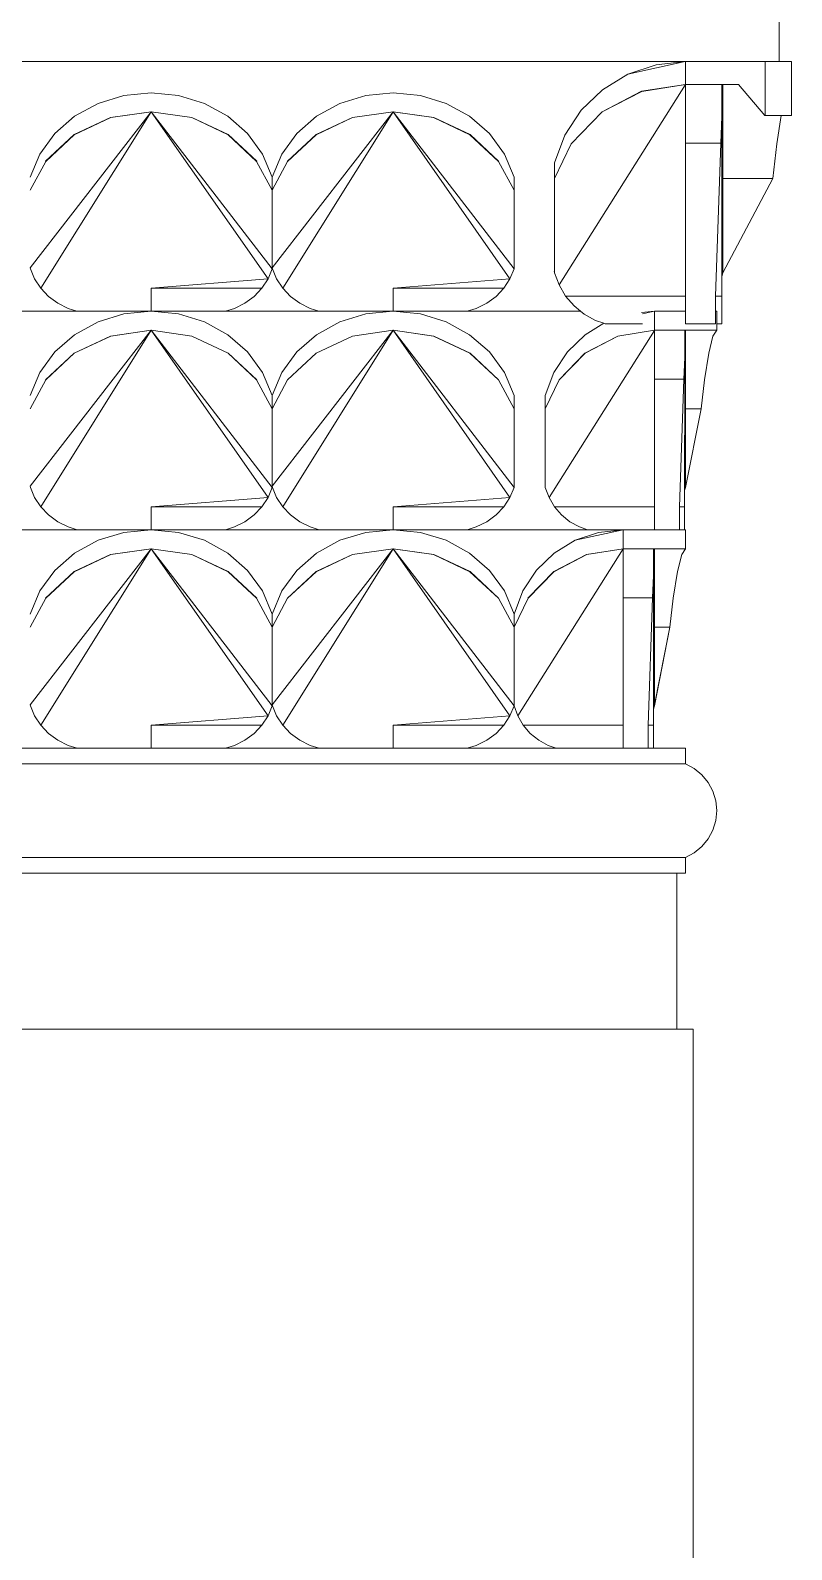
# Model space of a CAD drawing. Header units: millimetres. Extents: x -667 to -468, y -723 to -475.
# Drawn here: x -649.6482 to -649.453, y -488.1664 to -487.7769 of the extents above; entities that cross this region are included whole.
import ezdxf

# ---------------------------------------------------------------- set-up
doc = ezdxf.new("R2010")
doc.units = ezdxf.units.MM
doc.layers.add('dinding', color=36, linetype='Continuous', lineweight=9)

msp = doc.modelspace()

# ---------------------------------------------------------------- linework, layer by layer
at = {"layer": 'dinding'}
for p, q in [((-649.45624, -487.78493), (-649.45624, -487.76893)), ((-649.48034, -487.78493), (-649.8163, -487.78494)), ((-649.49501, -487.78818), (-649.48034, -487.78493)), ((-649.48034, -487.78493), (-649.48781, -487.78574)), ((-649.48034, -487.78493), (-649.48031, -487.78493)), ((-649.48031, -487.78493), (-649.48026, -487.78493)), ((-649.48026, -487.78493), (-649.48024, -487.79076)), ((-649.48026, -487.78493), (-649.45994, -487.78493)), ((-649.45994, -487.78493), (-649.45987, -487.78493)), ((-649.45987, -487.78493), (-649.45984, -487.78493)), ((-649.45984, -487.78493), (-649.45973, -487.78493)), ((-649.45982, -487.7987), (-649.45984, -487.78493)), ((-649.45973, -487.78493), (-649.45663, -487.78493)), ((-649.45663, -487.78493), (-649.45624, -487.78493)), ((-649.45624, -487.78493), (-649.45311, -487.78493)), ((-649.45311, -487.78493), (-649.45304, -487.78493)), ((-649.45304, -487.78493), (-649.45304, -487.79875)), ((-649.49501, -487.78818), (-649.5015, -487.79214)), ((-649.48781, -487.78574), (-649.49501, -487.78818)), ((-649.62424, -487.7936), (-649.61725, -487.79293)), ((-649.61725, -487.79293), (-649.61027, -487.7936)), ((-649.56221, -487.7936), (-649.55522, -487.79293)), ((-649.55522, -487.79293), (-649.54824, -487.7936)), ((-649.51268, -487.84219), (-649.48024, -487.79076)), ((-649.5015, -487.79214), (-649.50697, -487.79742)), ((-649.49151, -487.79255), (-649.50163, -487.7978)), ((-649.49149, -487.79257), (-649.5016, -487.79784)), ((-649.48024, -487.79076), (-649.49151, -487.79255)), ((-649.48024, -487.79076), (-649.49149, -487.79257)), ((-649.48024, -487.79076), (-649.48025, -487.79862)), ((-649.47093, -487.79076), (-649.48024, -487.79076)), ((-649.47093, -487.79076), (-649.47093, -487.79758)), ((-649.47064, -487.79077), (-649.47093, -487.79076)), ((-649.47064, -487.79077), (-649.47093, -487.79843)), ((-649.47092, -487.80582), (-649.47064, -487.79077)), ((-649.46667, -487.79076), (-649.47064, -487.79077)), ((-649.47064, -487.79077), (-649.47064, -487.81491)), ((-649.46664, -487.79076), (-649.46667, -487.79076)), ((-649.45987, -487.79872), (-649.46664, -487.79076)), ((-649.63688, -487.79894), (-649.63089, -487.79564)), ((-649.63089, -487.79564), (-649.62424, -487.7936)), ((-649.61027, -487.7936), (-649.60362, -487.79564)), ((-649.60362, -487.79564), (-649.59763, -487.79894)), ((-649.57485, -487.79894), (-649.56886, -487.79564)), ((-649.56886, -487.79564), (-649.56221, -487.7936)), ((-649.54824, -487.7936), (-649.54159, -487.79564)), ((-649.54159, -487.79564), (-649.5356, -487.79894)), ((-649.61725, -487.79779), (-649.64827, -487.83779)), ((-649.61725, -487.79779), (-649.64558, -487.84303)), ((-649.64192, -487.80334), (-649.63688, -487.79894)), ((-649.63699, -487.80366), (-649.62766, -487.79928)), ((-649.63697, -487.80369), (-649.62764, -487.7993)), ((-649.62766, -487.79928), (-649.61725, -487.79779)), ((-649.62764, -487.7993), (-649.62766, -487.79928)), ((-649.61725, -487.79779), (-649.62764, -487.7993)), ((-649.61725, -487.79779), (-649.60685, -487.79928)), ((-649.61725, -487.79779), (-649.60687, -487.7993)), ((-649.5873, -487.84065), (-649.61725, -487.79779)), ((-649.58624, -487.83806), (-649.61725, -487.79779)), ((-649.60687, -487.7993), (-649.60685, -487.79928)), ((-649.60687, -487.7993), (-649.59754, -487.80369)), ((-649.60685, -487.79928), (-649.59752, -487.80366)), ((-649.59763, -487.79894), (-649.59259, -487.80334)), ((-649.55522, -487.79779), (-649.58624, -487.83779)), ((-649.55522, -487.79779), (-649.58354, -487.84303)), ((-649.57989, -487.80334), (-649.57485, -487.79894)), ((-649.57496, -487.80366), (-649.56563, -487.79928)), ((-649.57494, -487.80369), (-649.56561, -487.7993)), ((-649.56563, -487.79928), (-649.55522, -487.79779)), ((-649.56561, -487.7993), (-649.56563, -487.79928)), ((-649.55522, -487.79779), (-649.56561, -487.7993)), ((-649.55522, -487.79779), (-649.54482, -487.79928)), ((-649.55522, -487.79779), (-649.54484, -487.7993)), ((-649.52527, -487.84065), (-649.55522, -487.79779)), ((-649.52421, -487.83806), (-649.55522, -487.79779)), ((-649.54484, -487.7993), (-649.54482, -487.79928)), ((-649.54484, -487.7993), (-649.53551, -487.80369)), ((-649.54482, -487.79928), (-649.53548, -487.80366)), ((-649.5356, -487.79894), (-649.53055, -487.80334)), ((-649.50697, -487.79742), (-649.51115, -487.80377)), ((-649.50163, -487.7978), (-649.50956, -487.80599)), ((-649.5016, -487.79784), (-649.50954, -487.80601)), ((-649.48025, -487.79867), (-649.48025, -487.79862)), ((-649.48025, -487.80583), (-649.48025, -487.79867)), ((-649.47093, -487.79902), (-649.4712, -487.80582)), ((-649.47093, -487.79899), (-649.47093, -487.79843)), ((-649.47093, -487.79899), (-649.47093, -487.79902)), ((-649.47093, -487.79902), (-649.47092, -487.80582)), ((-649.45987, -487.79876), (-649.45987, -487.79872)), ((-649.45984, -487.79876), (-649.45987, -487.79876)), ((-649.45984, -487.79876), (-649.45982, -487.7987)), ((-649.45984, -487.79876), (-649.45569, -487.79876)), ((-649.45569, -487.79876), (-649.45684, -487.80599)), ((-649.45311, -487.79876), (-649.45569, -487.79876)), ((-649.45311, -487.79876), (-649.45304, -487.79875)), ((-649.64578, -487.80863), (-649.64192, -487.80334)), ((-649.64432, -487.81048), (-649.63699, -487.80366)), ((-649.6443, -487.8105), (-649.63697, -487.80369)), ((-649.63697, -487.80369), (-649.63699, -487.80366)), ((-649.59754, -487.80369), (-649.59752, -487.80366)), ((-649.59754, -487.80369), (-649.59021, -487.8105)), ((-649.59752, -487.80366), (-649.59019, -487.81048)), ((-649.59259, -487.80334), (-649.58873, -487.80863)), ((-649.58375, -487.80863), (-649.57989, -487.80334)), ((-649.58228, -487.81048), (-649.57496, -487.80366)), ((-649.58227, -487.8105), (-649.57494, -487.80369)), ((-649.57494, -487.80369), (-649.57496, -487.80366)), ((-649.53551, -487.80369), (-649.53548, -487.80366)), ((-649.53551, -487.80369), (-649.52818, -487.8105)), ((-649.53548, -487.80366), (-649.52816, -487.81048)), ((-649.53055, -487.80334), (-649.52669, -487.80863)), ((-649.51115, -487.80377), (-649.51384, -487.81089)), ((-649.64827, -487.81456), (-649.64578, -487.80863)), ((-649.58873, -487.80863), (-649.58624, -487.81456)), ((-649.58624, -487.81456), (-649.58375, -487.80863)), ((-649.52669, -487.80863), (-649.52421, -487.81456)), ((-649.50956, -487.80599), (-649.51384, -487.8149)), ((-649.51384, -487.8149), (-649.50954, -487.80601)), ((-649.48027, -487.84505), (-649.48025, -487.80583)), ((-649.4712, -487.80582), (-649.48025, -487.80583)), ((-649.4712, -487.80582), (-649.47257, -487.84505)), ((-649.4712, -487.80582), (-649.47092, -487.80582)), ((-649.47092, -487.80582), (-649.47095, -487.84009)), ((-649.45684, -487.80599), (-649.45784, -487.81491)), ((-649.64827, -487.81791), (-649.6443, -487.8105)), ((-649.6443, -487.8105), (-649.64432, -487.81048)), ((-649.59021, -487.8105), (-649.59019, -487.81048)), ((-649.58624, -487.81791), (-649.59021, -487.8105)), ((-649.58624, -487.81791), (-649.58227, -487.8105)), ((-649.58227, -487.8105), (-649.58228, -487.81048)), ((-649.52818, -487.8105), (-649.52816, -487.81048)), ((-649.52421, -487.81791), (-649.52818, -487.8105)), ((-649.51384, -487.8149), (-649.51384, -487.81089)), ((-649.58624, -487.81791), (-649.58624, -487.81456)), ((-649.52421, -487.81791), (-649.52421, -487.81456)), ((-649.51384, -487.8149), (-649.51384, -487.83908)), ((-649.47064, -487.81491), (-649.45784, -487.81491)), ((-649.45784, -487.81491), (-649.47064, -487.83909)), ((-649.47064, -487.83909), (-649.47064, -487.81491)), ((-649.58624, -487.83779), (-649.58624, -487.81791)), ((-649.52421, -487.81791), (-649.52421, -487.83806)), ((-649.64822, -487.83806), (-649.64827, -487.83779)), ((-649.64714, -487.84065), (-649.64822, -487.83806)), ((-649.5873, -487.84065), (-649.58624, -487.83806)), ((-649.58618, -487.83806), (-649.58624, -487.83779)), ((-649.58624, -487.83806), (-649.58624, -487.83779)), ((-649.58624, -487.83806), (-649.58621, -487.83793)), ((-649.58511, -487.84065), (-649.58618, -487.83806)), ((-649.52527, -487.84065), (-649.52421, -487.83806)), ((-649.52421, -487.83806), (-649.52415, -487.83779)), ((-649.51384, -487.83908), (-649.51391, -487.83876)), ((-649.51268, -487.84219), (-649.51384, -487.83908)), ((-649.47095, -487.84009), (-649.47064, -487.83909)), ((-649.64558, -487.84303), (-649.64714, -487.84065)), ((-649.64358, -487.84512), (-649.64558, -487.84303)), ((-649.5873, -487.84065), (-649.61723, -487.84303)), ((-649.61723, -487.84303), (-649.61723, -487.84893)), ((-649.58888, -487.84303), (-649.61723, -487.84303)), ((-649.59088, -487.84512), (-649.58888, -487.84303)), ((-649.5873, -487.84065), (-649.58888, -487.84303)), ((-649.58354, -487.84303), (-649.58511, -487.84065)), ((-649.58154, -487.84512), (-649.58354, -487.84303)), ((-649.52527, -487.84065), (-649.5552, -487.84303)), ((-649.5552, -487.84303), (-649.55519, -487.84893)), ((-649.52684, -487.84303), (-649.5552, -487.84303)), ((-649.52884, -487.84512), (-649.52684, -487.84303)), ((-649.52527, -487.84065), (-649.52684, -487.84303)), ((-649.51099, -487.84505), (-649.51268, -487.84219)), ((-649.47095, -487.84009), (-649.47095, -487.84505)), ((-649.6412, -487.84687), (-649.64358, -487.84512)), ((-649.63852, -487.84821), (-649.6412, -487.84687)), ((-649.59593, -487.84821), (-649.59325, -487.84687)), ((-649.59325, -487.84687), (-649.59088, -487.84512)), ((-649.57917, -487.84687), (-649.58154, -487.84512)), ((-649.57649, -487.84821), (-649.57917, -487.84687)), ((-649.5339, -487.84821), (-649.53122, -487.84687)), ((-649.53122, -487.84687), (-649.52884, -487.84512)), ((-649.50882, -487.84756), (-649.51099, -487.84505)), ((-649.51099, -487.84505), (-649.48027, -487.84505)), ((-649.50714, -487.84893), (-649.50882, -487.84756)), ((-649.48025, -487.84893), (-649.48027, -487.84505)), ((-649.47257, -487.84505), (-649.47095, -487.84505)), ((-649.47257, -487.84505), (-649.47257, -487.84893)), ((-649.47095, -487.84505), (-649.47096, -487.85213)), ((-649.66028, -487.84893), (-649.63628, -487.84893)), ((-649.63628, -487.84893), (-649.63852, -487.84821)), ((-649.63628, -487.84893), (-649.6173, -487.84893)), ((-649.63089, -487.85164), (-649.62424, -487.84961)), ((-649.62424, -487.84961), (-649.6173, -487.84893)), ((-649.6173, -487.84893), (-649.61725, -487.84893)), ((-649.61725, -487.84893), (-649.61723, -487.84893)), ((-649.61723, -487.84893), (-649.61027, -487.84961)), ((-649.61723, -487.84893), (-649.59824, -487.84893)), ((-649.61027, -487.84961), (-649.60362, -487.85164)), ((-649.59824, -487.84893), (-649.59593, -487.84821)), ((-649.59824, -487.84893), (-649.57425, -487.84893)), ((-649.57425, -487.84893), (-649.57649, -487.84821)), ((-649.57425, -487.84893), (-649.55526, -487.84893)), ((-649.56886, -487.85164), (-649.56221, -487.84961)), ((-649.56221, -487.84961), (-649.55526, -487.84893)), ((-649.55526, -487.84893), (-649.55522, -487.84893)), ((-649.55522, -487.84893), (-649.55519, -487.84893)), ((-649.55519, -487.84893), (-649.54824, -487.84961)), ((-649.55519, -487.84893), (-649.53621, -487.84893)), ((-649.54824, -487.84961), (-649.54159, -487.85164)), ((-649.53621, -487.84893), (-649.5339, -487.84821)), ((-649.50714, -487.84893), (-649.53621, -487.84893)), ((-649.50625, -487.84966), (-649.50714, -487.84893)), ((-649.50334, -487.85127), (-649.50625, -487.84966)), ((-649.50115, -487.85202), (-649.50334, -487.85127)), ((-649.48822, -487.84893), (-649.49153, -487.84928)), ((-649.49129, -487.8496), (-649.48822, -487.84893)), ((-649.48822, -487.84893), (-649.48824, -487.85213)), ((-649.48025, -487.84893), (-649.48822, -487.84893)), ((-649.48025, -487.85213), (-649.48025, -487.84893)), ((-649.47222, -487.84893), (-649.47257, -487.84893)), ((-649.47257, -487.84893), (-649.47257, -487.85213)), ((-649.47222, -487.84893), (-649.47222, -487.85213)), ((-649.61725, -487.85379), (-649.64827, -487.89379)), ((-649.61725, -487.85379), (-649.64558, -487.89903)), ((-649.64192, -487.85934), (-649.63688, -487.85494)), ((-649.63699, -487.85966), (-649.62766, -487.85528)), ((-649.63697, -487.85969), (-649.62764, -487.8553)), ((-649.63688, -487.85494), (-649.63089, -487.85164)), ((-649.62766, -487.85528), (-649.61725, -487.85379)), ((-649.62764, -487.8553), (-649.62766, -487.85528)), ((-649.61725, -487.85379), (-649.62764, -487.8553)), ((-649.61725, -487.85379), (-649.60685, -487.85528)), ((-649.61725, -487.85379), (-649.60687, -487.8553)), ((-649.5873, -487.89666), (-649.61725, -487.85379)), ((-649.58624, -487.89406), (-649.61725, -487.85379)), ((-649.60687, -487.8553), (-649.60685, -487.85528)), ((-649.60687, -487.8553), (-649.59754, -487.85969)), ((-649.60685, -487.85528), (-649.59752, -487.85966)), ((-649.60362, -487.85164), (-649.59763, -487.85494)), ((-649.59763, -487.85494), (-649.59259, -487.85934)), ((-649.55522, -487.85379), (-649.58624, -487.89379)), ((-649.55522, -487.85379), (-649.58354, -487.89903)), ((-649.57989, -487.85934), (-649.57485, -487.85494)), ((-649.57496, -487.85966), (-649.56563, -487.85528)), ((-649.57494, -487.85969), (-649.56561, -487.8553)), ((-649.57485, -487.85494), (-649.56886, -487.85164)), ((-649.56563, -487.85528), (-649.55522, -487.85379)), ((-649.56561, -487.8553), (-649.56563, -487.85528)), ((-649.55522, -487.85379), (-649.56561, -487.8553)), ((-649.55522, -487.85379), (-649.54482, -487.85528)), ((-649.55522, -487.85379), (-649.54484, -487.8553)), ((-649.52527, -487.89666), (-649.55522, -487.85379)), ((-649.52421, -487.89406), (-649.55522, -487.85379)), ((-649.54484, -487.8553), (-649.54482, -487.85528)), ((-649.54484, -487.8553), (-649.53551, -487.85969)), ((-649.54482, -487.85528), (-649.53548, -487.85966)), ((-649.54159, -487.85164), (-649.5356, -487.85494)), ((-649.5356, -487.85494), (-649.53055, -487.85934)), ((-649.51525, -487.89665), (-649.48824, -487.85383)), ((-649.50594, -487.85494), (-649.51049, -487.85934)), ((-649.49761, -487.85528), (-649.50604, -487.85965)), ((-649.49759, -487.8553), (-649.50602, -487.85969)), ((-649.50115, -487.85202), (-649.50594, -487.85494)), ((-649.50084, -487.85213), (-649.50115, -487.85202)), ((-649.49127, -487.85213), (-649.50084, -487.85213)), ((-649.48822, -487.85379), (-649.49761, -487.85528)), ((-649.48822, -487.85379), (-649.49759, -487.8553)), ((-649.48824, -487.85213), (-649.48822, -487.85379)), ((-649.48824, -487.85383), (-649.48822, -487.85379)), ((-649.48824, -487.85868), (-649.48824, -487.85383)), ((-649.48046, -487.85379), (-649.48822, -487.85379)), ((-649.48046, -487.86634), (-649.48022, -487.85379)), ((-649.48046, -487.85379), (-649.48046, -487.85947)), ((-649.48022, -487.85379), (-649.48046, -487.85379)), ((-649.48022, -487.85379), (-649.48046, -487.86018)), ((-649.47257, -487.85213), (-649.48025, -487.85213)), ((-649.47222, -487.85379), (-649.48022, -487.85379)), ((-649.48022, -487.85379), (-649.48022, -487.87391)), ((-649.47321, -487.85528), (-649.4743, -487.85966)), ((-649.47222, -487.85379), (-649.47321, -487.85528)), ((-649.47222, -487.85213), (-649.47096, -487.85213)), ((-649.47222, -487.85213), (-649.47222, -487.85379)), ((-649.64578, -487.86463), (-649.64192, -487.85934)), ((-649.59259, -487.85934), (-649.58873, -487.86463)), ((-649.58375, -487.86463), (-649.57989, -487.85934)), ((-649.53055, -487.85934), (-649.52669, -487.86463)), ((-649.51049, -487.85934), (-649.51397, -487.86463)), ((-649.48824, -487.85868), (-649.48823, -487.86034)), ((-649.64432, -487.86648), (-649.63699, -487.85966)), ((-649.6443, -487.8665), (-649.63697, -487.85969)), ((-649.63697, -487.85969), (-649.63699, -487.85966)), ((-649.59754, -487.85969), (-649.59752, -487.85966)), ((-649.59754, -487.85969), (-649.59021, -487.8665)), ((-649.59752, -487.85966), (-649.59019, -487.86648)), ((-649.58228, -487.86648), (-649.57496, -487.85966)), ((-649.58227, -487.8665), (-649.57494, -487.85969)), ((-649.57494, -487.85969), (-649.57496, -487.85966)), ((-649.53551, -487.85969), (-649.53548, -487.85966)), ((-649.53551, -487.85969), (-649.52818, -487.8665)), ((-649.53548, -487.85966), (-649.52816, -487.86648)), ((-649.50604, -487.85965), (-649.51265, -487.86648)), ((-649.50602, -487.85969), (-649.51263, -487.8665)), ((-649.48823, -487.86038), (-649.48824, -487.86397)), ((-649.48823, -487.86038), (-649.48823, -487.86034)), ((-649.48046, -487.86067), (-649.48068, -487.86634)), ((-649.48046, -487.86064), (-649.48046, -487.86018)), ((-649.48046, -487.86064), (-649.48046, -487.86067)), ((-649.48046, -487.86067), (-649.48046, -487.86634)), ((-649.4743, -487.85966), (-649.47538, -487.86648)), ((-649.64827, -487.87056), (-649.64578, -487.86463)), ((-649.64827, -487.87391), (-649.6443, -487.8665)), ((-649.6443, -487.8665), (-649.64432, -487.86648)), ((-649.59021, -487.8665), (-649.59019, -487.86648)), ((-649.58624, -487.87391), (-649.59021, -487.8665)), ((-649.58873, -487.86463), (-649.58624, -487.87056)), ((-649.58624, -487.87056), (-649.58375, -487.86463)), ((-649.58624, -487.87391), (-649.58227, -487.8665)), ((-649.58227, -487.8665), (-649.58228, -487.86648)), ((-649.52818, -487.8665), (-649.52816, -487.86648)), ((-649.52421, -487.87391), (-649.52818, -487.8665)), ((-649.52669, -487.86463), (-649.52421, -487.87056)), ((-649.51397, -487.86463), (-649.51622, -487.87056)), ((-649.51263, -487.8665), (-649.51622, -487.87391)), ((-649.51265, -487.86648), (-649.51263, -487.8665)), ((-649.48824, -487.86397), (-649.48824, -487.86634)), ((-649.48068, -487.86634), (-649.48824, -487.86634)), ((-649.48824, -487.89903), (-649.48824, -487.86634)), ((-649.48068, -487.86634), (-649.48183, -487.89903)), ((-649.48068, -487.86634), (-649.48046, -487.86634)), ((-649.48046, -487.86634), (-649.48048, -487.89489)), ((-649.47538, -487.86648), (-649.47622, -487.87391)), ((-649.58624, -487.87391), (-649.58624, -487.87056)), ((-649.52421, -487.87391), (-649.52421, -487.87056)), ((-649.51622, -487.87391), (-649.51622, -487.87056)), ((-649.58624, -487.89379), (-649.58624, -487.87391)), ((-649.52421, -487.87391), (-649.52421, -487.89406)), ((-649.51622, -487.87391), (-649.51622, -487.89406)), ((-649.48022, -487.87391), (-649.47622, -487.87391)), ((-649.47622, -487.87391), (-649.48022, -487.89406)), ((-649.48022, -487.89406), (-649.48022, -487.87391)), ((-649.64822, -487.89406), (-649.64827, -487.89379)), ((-649.64714, -487.89665), (-649.64822, -487.89406)), ((-649.5873, -487.89666), (-649.58624, -487.89406)), ((-649.58618, -487.89406), (-649.58624, -487.89379)), ((-649.58624, -487.89406), (-649.58624, -487.89379)), ((-649.58624, -487.89406), (-649.58621, -487.89393)), ((-649.58511, -487.89665), (-649.58618, -487.89406)), ((-649.52527, -487.89666), (-649.52421, -487.89406)), ((-649.52421, -487.89406), (-649.52415, -487.89379)), ((-649.51622, -487.89406), (-649.51627, -487.89379)), ((-649.51525, -487.89665), (-649.51622, -487.89406)), ((-649.48048, -487.89489), (-649.48022, -487.89406)), ((-649.64558, -487.89903), (-649.64714, -487.89665)), ((-649.5873, -487.89666), (-649.61723, -487.89903)), ((-649.5873, -487.89666), (-649.58888, -487.89903)), ((-649.58354, -487.89903), (-649.58511, -487.89665)), ((-649.52527, -487.89666), (-649.5552, -487.89903)), ((-649.52527, -487.89666), (-649.52684, -487.89903)), ((-649.51384, -487.89903), (-649.51525, -487.89665)), ((-649.48048, -487.89489), (-649.48048, -487.89835)), ((-649.64358, -487.90113), (-649.64558, -487.89903)), ((-649.6412, -487.90287), (-649.64358, -487.90113)), ((-649.61723, -487.89903), (-649.61723, -487.90493)), ((-649.58888, -487.89903), (-649.61723, -487.89903)), ((-649.59325, -487.90287), (-649.59088, -487.90113)), ((-649.59088, -487.90113), (-649.58888, -487.89903)), ((-649.58154, -487.90113), (-649.58354, -487.89903)), ((-649.57917, -487.90287), (-649.58154, -487.90113)), ((-649.5552, -487.89903), (-649.55519, -487.90493)), ((-649.52684, -487.89903), (-649.5552, -487.89903)), ((-649.53122, -487.90287), (-649.52884, -487.90113)), ((-649.52884, -487.90113), (-649.52684, -487.89903)), ((-649.51204, -487.90112), (-649.51384, -487.89903)), ((-649.51384, -487.89903), (-649.48824, -487.89903)), ((-649.50989, -487.90287), (-649.51204, -487.90112)), ((-649.48823, -487.90493), (-649.48824, -487.89903)), ((-649.48183, -487.89903), (-649.48183, -487.90493)), ((-649.48183, -487.89903), (-649.48048, -487.89903)), ((-649.48048, -487.89835), (-649.48048, -487.89903)), ((-649.48048, -487.89903), (-649.48048, -487.90425)), ((-649.66028, -487.90493), (-649.63621, -487.90493)), ((-649.63852, -487.90421), (-649.6412, -487.90287)), ((-649.63621, -487.90493), (-649.63852, -487.90421)), ((-649.63621, -487.90493), (-649.61725, -487.90493)), ((-649.63089, -487.90764), (-649.62424, -487.90561)), ((-649.62424, -487.90561), (-649.61725, -487.90493)), ((-649.61725, -487.90493), (-649.61723, -487.90493)), ((-649.61723, -487.90493), (-649.59824, -487.90493)), ((-649.61723, -487.90493), (-649.61027, -487.90561)), ((-649.61027, -487.90561), (-649.60362, -487.90764)), ((-649.59824, -487.90493), (-649.59593, -487.90421)), ((-649.59824, -487.90493), (-649.57418, -487.90493)), ((-649.59593, -487.90421), (-649.59325, -487.90287)), ((-649.57649, -487.90421), (-649.57917, -487.90287)), ((-649.57418, -487.90493), (-649.57649, -487.90421)), ((-649.57418, -487.90493), (-649.55522, -487.90493)), ((-649.56886, -487.90764), (-649.56221, -487.90561)), ((-649.56221, -487.90561), (-649.55522, -487.90493)), ((-649.55522, -487.90493), (-649.55519, -487.90493)), ((-649.55519, -487.90493), (-649.53621, -487.90493)), ((-649.55519, -487.90493), (-649.54824, -487.90561)), ((-649.54824, -487.90561), (-649.54159, -487.90764)), ((-649.53621, -487.90493), (-649.5339, -487.90421)), ((-649.53621, -487.90493), (-649.50539, -487.90493)), ((-649.5339, -487.90421), (-649.53122, -487.90287)), ((-649.50747, -487.90421), (-649.50989, -487.90287)), ((-649.50853, -487.90764), (-649.49622, -487.90493)), ((-649.50253, -487.9056), (-649.50853, -487.90764)), ((-649.50539, -487.90493), (-649.50747, -487.90421)), ((-649.49622, -487.90493), (-649.50539, -487.90493)), ((-649.49622, -487.90493), (-649.50253, -487.9056)), ((-649.49622, -487.90493), (-649.49624, -487.90562)), ((-649.49624, -487.90562), (-649.49624, -487.90767)), ((-649.48823, -487.90493), (-649.49622, -487.90493)), ((-649.48183, -487.90493), (-649.48823, -487.90493)), ((-649.48183, -487.90493), (-649.48048, -487.90493)), ((-649.48048, -487.90425), (-649.48048, -487.90493)), ((-649.48048, -487.90493), (-649.48022, -487.90493)), ((-649.48022, -487.90493), (-649.48022, -487.90979)), ((-649.61725, -487.90979), (-649.64827, -487.94979)), ((-649.61725, -487.90979), (-649.64558, -487.95503)), ((-649.63688, -487.91094), (-649.63089, -487.90764)), ((-649.62766, -487.91128), (-649.61725, -487.90979)), ((-649.61725, -487.90979), (-649.62764, -487.9113)), ((-649.61725, -487.90979), (-649.60685, -487.91128)), ((-649.61725, -487.90979), (-649.60687, -487.9113)), ((-649.5873, -487.95266), (-649.61725, -487.90979)), ((-649.58624, -487.95006), (-649.61725, -487.90979)), ((-649.60362, -487.90764), (-649.59763, -487.91094)), ((-649.55522, -487.90979), (-649.58624, -487.94979)), ((-649.55522, -487.90979), (-649.58354, -487.95503)), ((-649.57485, -487.91094), (-649.56886, -487.90764)), ((-649.56563, -487.91128), (-649.55522, -487.90979)), ((-649.55522, -487.90979), (-649.56561, -487.9113)), ((-649.55522, -487.90979), (-649.54482, -487.91128)), ((-649.55522, -487.90979), (-649.54484, -487.9113)), ((-649.52527, -487.95266), (-649.55522, -487.90979)), ((-649.52422, -487.95006), (-649.55522, -487.90979)), ((-649.54159, -487.90764), (-649.5356, -487.91094)), ((-649.52326, -487.95265), (-649.49624, -487.90983)), ((-649.50853, -487.90764), (-649.51394, -487.91094)), ((-649.49622, -487.90979), (-649.50561, -487.91128)), ((-649.49622, -487.90979), (-649.50559, -487.9113)), ((-649.49624, -487.90767), (-649.49622, -487.90979)), ((-649.49624, -487.90983), (-649.49622, -487.90979)), ((-649.49624, -487.91536), (-649.49624, -487.90983)), ((-649.48846, -487.90979), (-649.49622, -487.90979)), ((-649.48846, -487.92234), (-649.48822, -487.90979)), ((-649.48846, -487.90979), (-649.48846, -487.91547)), ((-649.48822, -487.90979), (-649.48846, -487.90979)), ((-649.48822, -487.90979), (-649.48846, -487.91618)), ((-649.48022, -487.90979), (-649.48822, -487.90979)), ((-649.48822, -487.90979), (-649.48822, -487.92991)), ((-649.48022, -487.90979), (-649.48122, -487.91127)), ((-649.64192, -487.91534), (-649.63688, -487.91094)), ((-649.63699, -487.91566), (-649.62766, -487.91128)), ((-649.63697, -487.91569), (-649.62764, -487.9113)), ((-649.62764, -487.9113), (-649.62766, -487.91128)), ((-649.60687, -487.9113), (-649.60685, -487.91128)), ((-649.60687, -487.9113), (-649.59754, -487.91569)), ((-649.60685, -487.91128), (-649.59752, -487.91566)), ((-649.59763, -487.91094), (-649.59259, -487.91534)), ((-649.57989, -487.91534), (-649.57485, -487.91094)), ((-649.57496, -487.91566), (-649.56563, -487.91128)), ((-649.57494, -487.91569), (-649.56561, -487.9113)), ((-649.56561, -487.9113), (-649.56563, -487.91128)), ((-649.54484, -487.9113), (-649.54482, -487.91128)), ((-649.54484, -487.9113), (-649.53551, -487.91569)), ((-649.54482, -487.91128), (-649.53548, -487.91566)), ((-649.5356, -487.91094), (-649.53055, -487.91534)), ((-649.51394, -487.91094), (-649.51849, -487.91533)), ((-649.50561, -487.91128), (-649.51404, -487.91565)), ((-649.50559, -487.9113), (-649.51402, -487.91568)), ((-649.48122, -487.91127), (-649.48232, -487.91565)), ((-649.64578, -487.92063), (-649.64192, -487.91534)), ((-649.64432, -487.92248), (-649.63699, -487.91566)), ((-649.6443, -487.9225), (-649.63697, -487.91569)), ((-649.63697, -487.91569), (-649.63699, -487.91566)), ((-649.59754, -487.91569), (-649.59752, -487.91566)), ((-649.59754, -487.91569), (-649.59021, -487.9225)), ((-649.59752, -487.91566), (-649.59019, -487.92248)), ((-649.59259, -487.91534), (-649.58873, -487.92063)), ((-649.58375, -487.92063), (-649.57989, -487.91534)), ((-649.58228, -487.92248), (-649.57496, -487.91566)), ((-649.58227, -487.9225), (-649.57494, -487.91569)), ((-649.57494, -487.91569), (-649.57496, -487.91566)), ((-649.53551, -487.91569), (-649.53548, -487.91566)), ((-649.53551, -487.91569), (-649.52818, -487.9225)), ((-649.53548, -487.91566), (-649.52816, -487.92248)), ((-649.53055, -487.91534), (-649.52669, -487.92063)), ((-649.51849, -487.91533), (-649.52197, -487.92063)), ((-649.51404, -487.91565), (-649.52065, -487.92248)), ((-649.51402, -487.91568), (-649.52063, -487.9225)), ((-649.49624, -487.91536), (-649.49623, -487.91634)), ((-649.49623, -487.91638), (-649.49624, -487.92065)), ((-649.49623, -487.91638), (-649.49623, -487.91634)), ((-649.48846, -487.91667), (-649.48868, -487.92234)), ((-649.48846, -487.91664), (-649.48846, -487.91618)), ((-649.48846, -487.91664), (-649.48846, -487.91667)), ((-649.48846, -487.91667), (-649.48846, -487.92234)), ((-649.48232, -487.91565), (-649.48341, -487.92248)), ((-649.64827, -487.92656), (-649.64578, -487.92063)), ((-649.58873, -487.92063), (-649.58624, -487.92656)), ((-649.58624, -487.92656), (-649.58375, -487.92063)), ((-649.52669, -487.92063), (-649.52422, -487.92656)), ((-649.52197, -487.92063), (-649.52422, -487.92656)), ((-649.49624, -487.92065), (-649.49624, -487.92234)), ((-649.64827, -487.92991), (-649.6443, -487.9225)), ((-649.6443, -487.9225), (-649.64432, -487.92248)), ((-649.59021, -487.9225), (-649.59019, -487.92248)), ((-649.58624, -487.92991), (-649.59021, -487.9225)), ((-649.58624, -487.92991), (-649.58227, -487.9225)), ((-649.58227, -487.9225), (-649.58228, -487.92248)), ((-649.52818, -487.9225), (-649.52816, -487.92248)), ((-649.52422, -487.92991), (-649.52818, -487.9225)), ((-649.52063, -487.9225), (-649.52422, -487.92991)), ((-649.52065, -487.92248), (-649.52063, -487.9225)), ((-649.48868, -487.92234), (-649.49624, -487.92234)), ((-649.49624, -487.95503), (-649.49624, -487.92234)), ((-649.48868, -487.92234), (-649.48983, -487.95503)), ((-649.48868, -487.92234), (-649.48846, -487.92234)), ((-649.48846, -487.92234), (-649.48848, -487.95089)), ((-649.48341, -487.92248), (-649.48424, -487.92991)), ((-649.58624, -487.92991), (-649.58624, -487.92656)), ((-649.52422, -487.92991), (-649.52422, -487.92656)), ((-649.58624, -487.94979), (-649.58624, -487.92991)), ((-649.52422, -487.92991), (-649.52422, -487.95006)), ((-649.48424, -487.92991), (-649.48824, -487.95006)), ((-649.48822, -487.92991), (-649.48424, -487.92991)), ((-649.48424, -487.92991), (-649.48822, -487.94979)), ((-649.48822, -487.94979), (-649.48822, -487.92991)), ((-649.64822, -487.95006), (-649.64827, -487.94979)), ((-649.64714, -487.95265), (-649.64822, -487.95006)), ((-649.64558, -487.95503), (-649.64714, -487.95265)), ((-649.5873, -487.95266), (-649.61723, -487.95503)), ((-649.5873, -487.95266), (-649.58888, -487.95503)), ((-649.5873, -487.95266), (-649.58624, -487.95006)), ((-649.58618, -487.95006), (-649.58624, -487.94979)), ((-649.58624, -487.94979), (-649.58624, -487.95006)), ((-649.58624, -487.95006), (-649.58621, -487.94993)), ((-649.58511, -487.95265), (-649.58618, -487.95006)), ((-649.58354, -487.95503), (-649.58511, -487.95265)), ((-649.52527, -487.95266), (-649.5552, -487.95503)), ((-649.52527, -487.95266), (-649.52684, -487.95503)), ((-649.52527, -487.95266), (-649.52422, -487.95006)), ((-649.52326, -487.95265), (-649.52422, -487.95006)), ((-649.52326, -487.95265), (-649.52184, -487.95503)), ((-649.48848, -487.95089), (-649.48824, -487.95006)), ((-649.48848, -487.95089), (-649.48848, -487.95503)), ((-649.48824, -487.95006), (-649.48822, -487.94979)), ((-649.64358, -487.95713), (-649.64558, -487.95503)), ((-649.61723, -487.95503), (-649.61723, -487.96093)), ((-649.58888, -487.95503), (-649.61723, -487.95503)), ((-649.59088, -487.95713), (-649.58888, -487.95503)), ((-649.58154, -487.95713), (-649.58354, -487.95503)), ((-649.5552, -487.95503), (-649.55519, -487.96093)), ((-649.52684, -487.95503), (-649.5552, -487.95503)), ((-649.52884, -487.95713), (-649.52684, -487.95503)), ((-649.52004, -487.95712), (-649.52184, -487.95503)), ((-649.52184, -487.95503), (-649.49624, -487.95503)), ((-649.49622, -487.96093), (-649.49624, -487.95503)), ((-649.48983, -487.95503), (-649.48983, -487.96093)), ((-649.48983, -487.95503), (-649.48848, -487.95503)), ((-649.48848, -487.95503), (-649.48848, -487.96093)), ((-649.6412, -487.95887), (-649.64358, -487.95713)), ((-649.63852, -487.96021), (-649.6412, -487.95887)), ((-649.63621, -487.96093), (-649.63852, -487.96021)), ((-649.59824, -487.96093), (-649.59593, -487.96021)), ((-649.59593, -487.96021), (-649.59325, -487.95887)), ((-649.59325, -487.95887), (-649.59088, -487.95713)), ((-649.57917, -487.95887), (-649.58154, -487.95713)), ((-649.57649, -487.96021), (-649.57917, -487.95887)), ((-649.57418, -487.96093), (-649.57649, -487.96021)), ((-649.53621, -487.96093), (-649.5339, -487.96021)), ((-649.5339, -487.96021), (-649.53122, -487.95887)), ((-649.53122, -487.95887), (-649.52884, -487.95713)), ((-649.51789, -487.95887), (-649.52004, -487.95712)), ((-649.51547, -487.96021), (-649.51789, -487.95887)), ((-649.51339, -487.96093), (-649.51547, -487.96021)), ((-649.66028, -487.96093), (-649.63621, -487.96093)), ((-649.63621, -487.96093), (-649.61723, -487.96093)), ((-649.61723, -487.96093), (-649.59824, -487.96093)), ((-649.59824, -487.96093), (-649.57418, -487.96093)), ((-649.57418, -487.96093), (-649.55519, -487.96093)), ((-649.55519, -487.96093), (-649.53621, -487.96093)), ((-649.53621, -487.96093), (-649.51339, -487.96093)), ((-649.49625, -487.96093), (-649.51339, -487.96093)), ((-649.49622, -487.96093), (-649.49625, -487.96093)), ((-649.48983, -487.96093), (-649.49622, -487.96093)), ((-649.48983, -487.96093), (-649.48848, -487.96093)), ((-649.48848, -487.96093), (-649.48024, -487.96093)), ((-649.48024, -487.96093), (-649.48024, -487.96493)), ((-649.48024, -487.96493), (-649.81634, -487.96493)), ((-649.48024, -487.96493), (-649.478, -487.96613)), ((-649.478, -487.96613), (-649.47604, -487.96775)), ((-649.47604, -487.96775), (-649.47443, -487.96972)), ((-649.47443, -487.96972), (-649.47323, -487.97196)), ((-649.47323, -487.97196), (-649.47249, -487.9744)), ((-649.47249, -487.9744), (-649.47224, -487.97693)), ((-649.47249, -487.97946), (-649.47323, -487.9819)), ((-649.47224, -487.97693), (-649.47249, -487.97946)), ((-649.47323, -487.9819), (-649.47443, -487.98414)), ((-649.478, -487.98773), (-649.48024, -487.98893)), ((-649.47604, -487.98611), (-649.478, -487.98773)), ((-649.47443, -487.98414), (-649.47604, -487.98611)), ((-649.48024, -487.98893), (-649.81634, -487.98893)), ((-649.48024, -487.98893), (-649.48024, -487.99293)), ((-649.81634, -487.99293), (-649.48249, -487.99293)), ((-649.48249, -487.99293), (-649.48249, -488.03293)), ((-649.48024, -487.99293), (-649.48249, -487.99293)), ((-649.48249, -488.03293), (-649.81828, -488.03293)), ((-649.47828, -488.03293), (-649.48249, -488.03293)), ((-649.47828, -491.04493), (-649.47828, -488.03293))]:
    msp.add_line(p, q, dxfattribs=at)

doc.saveas('drawing.dxf')
